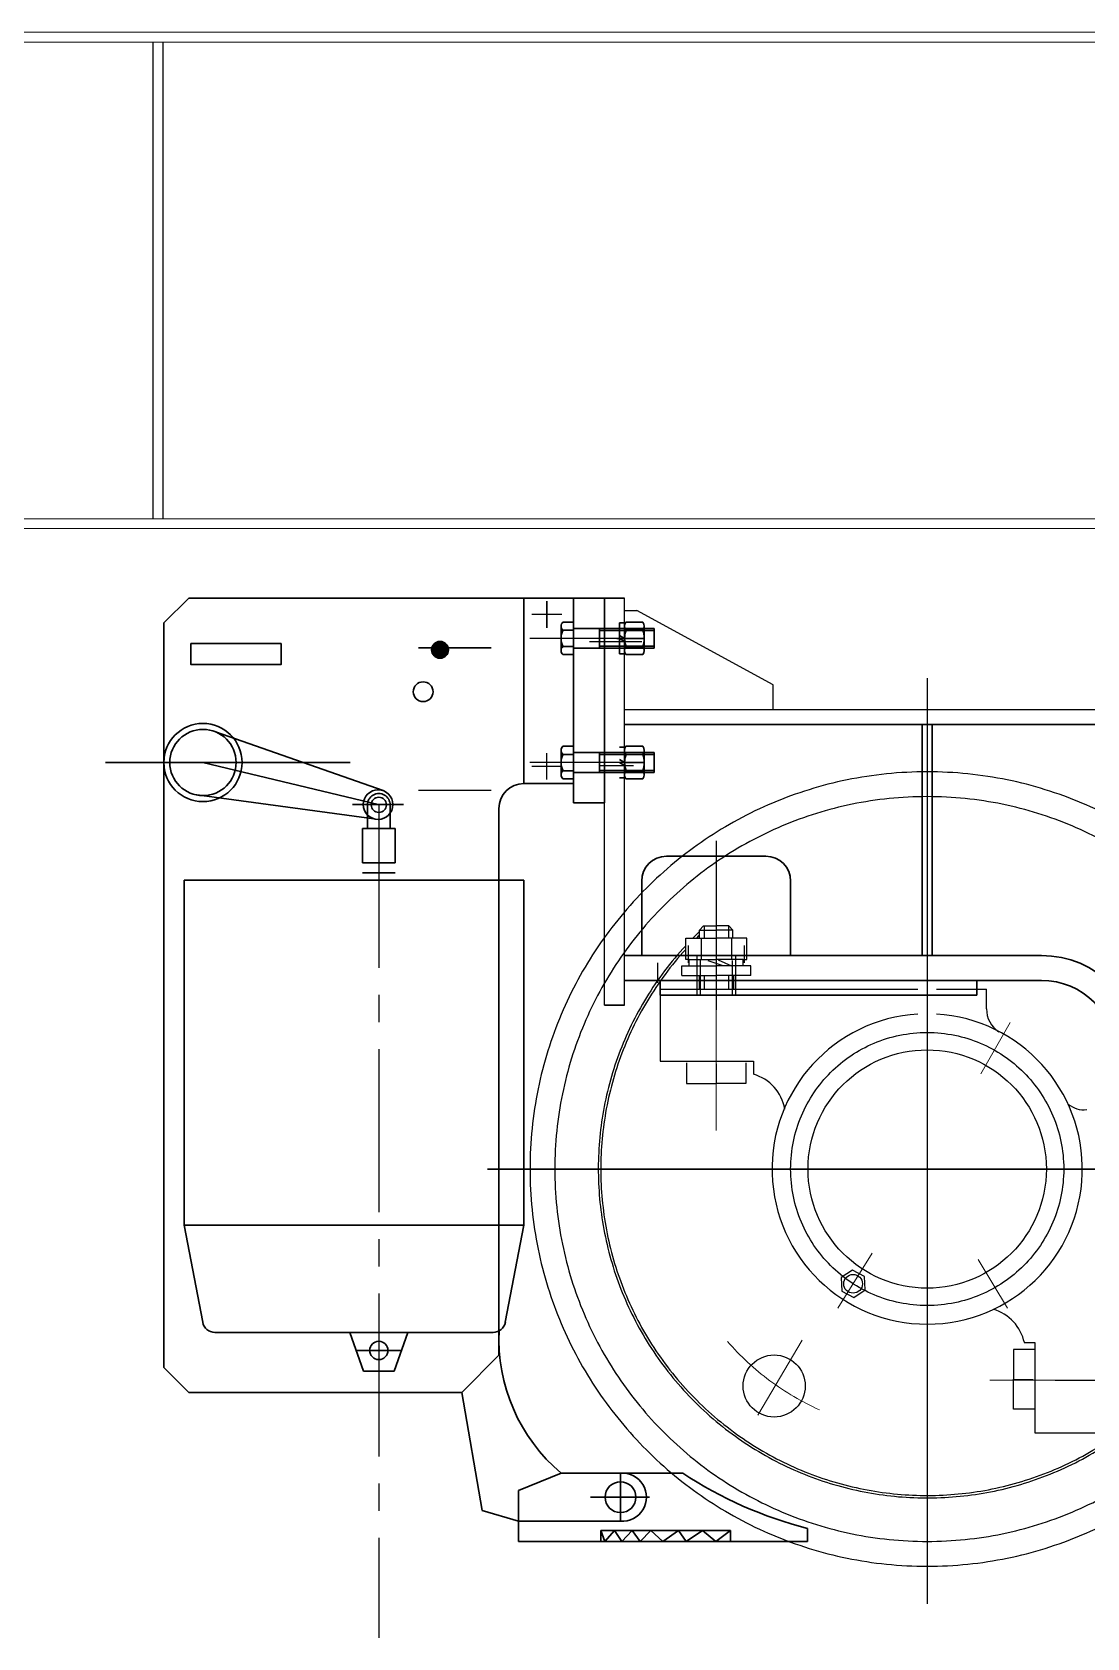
# Model space of a CAD drawing. Extents: x 1767995 to 4174245, y 542814 to 862564.
# Drawn here: x 2605215 to 2606065, y 821453 to 822747 of the extents above; entities that cross this region are included whole.
import ezdxf

# ---------------------------------------------------------------- set-up
doc = ezdxf.new("R2010")
doc.units = 0
doc.header["$LTSCALE"] = 3500
for name, pattern in [('CENTER', [2, 1.25, -0.25, 0.25, -0.25]), ('CENTER2', [1.125, 0.75, -0.125, 0.125, -0.125]), ('DASHDOT', [25.4, 12.7, -6.35, 0, -6.35]), ('DASHED', [0.75, 0.5, -0.25]), ('PHANTOM', [2.5, 1.25, -0.25, 0.25, -0.25, 0.25, -0.25])]:
    doc.linetypes.add(name, pattern=pattern)
for name, color, linetype, lineweight in [('1轮廓实线层', 7, 'Continuous', 30), ('5文本', 7, 'Continuous', 15), ('CENTER', 1, 'DASHDOT', 15)]:
    doc.layers.add(name, color=color, linetype=linetype, lineweight=lineweight)
for name, color, linetype in [('2中心线', 1, 'DASHED'), ('2点划线', 2, 'CENTER2'), ('3中心线层', 1, 'CENTER'), ('4虚线层', 6, 'DASHED'), ('9双点划线层', 6, 'PHANTOM'), ('dim', 7, 'Continuous'), ('MAINLIN', 7, 'Continuous'), ('PBZ', 7, 'Continuous'), ('PHANTOM', 1, 'PHANTOM')]:
    doc.layers.add(name, color=color, linetype=linetype)

# ---------------------------------------------------------------- blocks, each defined once
blk = doc.blocks.new('AAA')
for p, q in [((4100.8, -24779.8), (12170.8, -24779.8)), ((12820.8, -24787.8), (3450.8, -24787.8)), ((3450.8, -25171.8), (12820.8, -25171.8)), ((12170.7, -25179.8), (4100.9, -25179.8))]:
    blk.add_line(p, q)
at = {"layer": '4虚线层'}
for p, q in [((11361.8, -24787.8), (11361.8, -25171.8)), ((11369.8, -24787.8), (11369.8, -25171.8))]:
    blk.add_line(p, q, dxfattribs=at)
blk = doc.blocks.new('45TG54T')
for p, q in [((7658, 8504.1), (5954, 8504.1)), ((6310, 8504.1), (6310, 8318.1)), ((6318, 8504.1), (6318, 8318.1)), ((7410, 8504.1), (7410, 8318.1)), ((7418, 8504.1), (7418, 8318.1)), ((6104, 8398.1), (6184, 8398.1)), ((7624, 8398.1), (7544, 8398.1)), ((6084, 8378.1), (6084, 8318.1)), ((6204, 8378.1), (6204, 8318.1)), ((7524, 8378.1), (7524, 8318.1)), ((7644, 8378.1), (7644, 8318.1)), ((5977, 8318.1), (6406, 8318.1)), ((7658, 8318.1), (7322, 8318.1)), ((5977, 8298.1), (6406, 8298.1)), ((6354, 8298.1), (6354, 8286.1)), ((7658, 8298.1), (7322, 8298.1)), ((7374, 8298.1), (7374, 8286.1)), ((6099, 8286.1), (6354, 8286.1)), ((7629, 8286.1), (7374, 8286.1)), ((5969, 8278.1), (5977, 8278.1)), ((7674, 8278.1), (7658, 8278.1)), ((6466, 7896.1), (6466, 8238.1)), ((6486, 7896.1), (6486, 8238.1)), ((7242, 7896.1), (7242, 8238.1)), ((7262, 7896.1), (7262, 8238.1)), ((6454, 7931.1), (6454, 8186.1)), ((6454, 8186.1), (6466, 8186.1)), ((7274, 8186.1), (7262, 8186.1)), ((7274, 7931.1), (7274, 8186.1)), ((7044, 8049.1), (7044, 8041.1)), ((6546, 8036.1), (6486, 8036.1)), ((7182, 8036.1), (7242, 8036.1)), ((6566, 8016.1), (6566, 7916.1)), ((7162, 8016.1), (7162, 7916.1)), ((6454, 7931.1), (6466, 7931.1)), ((7274, 7931.1), (7262, 7931.1)), ((6486, 7896.1), (6466, 7896.1)), ((7242, 7896.1), (7262, 7896.1))]:
    blk.add_line(p, q)
for centre, radius, start, end in [((6104, 8378.1), 20, 90, 180), ((6184, 8378.1), 20, 0, 90), ((7544, 8378.1), 20, 90, 180), ((7624, 8378.1), 20, 0, 90), ((6406, 8238.1), 80, 0, 90), ((7322, 8238.1), 80, 90, 180), ((6406, 8238.1), 60, 0, 90), ((7322, 8238.1), 60, 90, 180), ((6546, 8016.1), 20, 0, 90), ((7182, 8016.1), 20, 90, 180)]:
    blk.add_arc(centre, radius, start, end)
at = {"layer": '1轮廓实线层'}
for p, q in [((7658, 8606.1), (7674, 8606.1)), ((5954, 8504.1), (5954, 8516.1)), ((6099, 8298.1), (6099, 8286.1)), ((6354, 8298.1), (6354, 8286.1)), ((7374, 8298.1), (7374, 8286.1)), ((7629, 8298.1), (7629, 8286.1)), ((6486, 7916.1), (7242, 7916.1))]:
    blk.add_line(p, q, dxfattribs=at)
for radius in [90, 40]:
    blk.add_circle((6864, 8384.1), radius, dxfattribs=at)
at = {"layer": '2中心线', "linetype": 'DASHED', "ltscale": 0.5}
for p, q in [((6144, 8409.9), (6144, 8274.3)), ((7584, 8410.4), (7584, 8274.3)), ((6417.1, 7976.1), (6503.9, 7976.1)), ((7310.8, 7976.1), (7224, 7976.1))]:
    blk.add_line(p, q, dxfattribs=at)
at = {"layer": '3中心线层'}
for p, q in [((6864, 7877.5), (6864, 8595.5)), ((7686.1, 8571.1), (7643.9, 8571.1)), ((6314, 8544.1), (6314, 7795.8)), ((7414, 8541.6), (7414, 7795.8)), ((7678.4, 8471.1), (7650.6, 8471.1)), ((5959.7, 8146.1), (7768.2, 8146.1))]:
    blk.add_line(p, q, dxfattribs=at)
at = {"layer": '3中心线层', "color": 0, "linetype": 'ByBlock'}
for p, q in [((7538, 8536.1), (7648, 8596.1)), ((7658, 8596.1), (7648, 8596.1)), ((7538, 8516.1), (7538, 8536.1))]:
    blk.add_line(p, q, dxfattribs=at)
at = {"layer": '3中心线层', "ltscale": 0.5}
blk.add_line((6755.9, 8384.1), (6972, 8384.1), dxfattribs=at)
at = {"layer": '4虚线层', "ltscale": 0.5}
for p, q in [((6684, 8504.1), (6684, 7941.1)), ((6692, 8504.1), (6692, 7941.1)), ((7036, 8504.1), (7036, 7941.1)), ((7044, 8504.1), (7044, 7941.1)), ((7568.5, 8318.1), (7568.5, 8286.1)), ((7599.5, 8318.1), (7599.5, 8286.1)), ((6692, 8150.1), (7036, 8150.1)), ((6692, 8142.1), (7036, 8142.1)), ((6454, 7989.1), (6486, 7989.1)), ((7274, 7989.1), (7242, 7989.1)), ((6454, 7963.1), (6486, 7963.1)), ((7274, 7963.1), (7242, 7963.1)), ((6486, 7941.1), (7242, 7941.1)), ((6486, 7931.1), (7242, 7931.1))]:
    blk.add_line(p, q, dxfattribs=at)
at = {"layer": '4虚线层'}
for p, q in [((6128.5, 8318.1), (6128.5, 8286.1)), ((6159.5, 8318.1), (6159.5, 8286.1))]:
    blk.add_line(p, q, dxfattribs=at)
at = {"layer": '9双点划线层'}
for centre, radius in [((6314, 8146.1), 320), ((7414, 8146.1), 320), ((6314, 8146.1), 300), ((7414, 8146.1), 300)]:
    blk.add_circle(centre, radius, dxfattribs=at)
at = {"layer": 'PBZ', "linetype": 'Continuous'}
for p, q in [((7658, 8278.1), (7658, 8606.1)), ((7674, 8278.1), (7674, 8606.1)), ((5954, 8516.1), (7658, 8516.1)), ((5969, 8278.1), (5969, 8504.1)), ((5977, 8278.1), (5977, 8504.1)), ((6684, 8150.1), (6486, 8150.1)), ((6684, 8142.1), (6486, 8142.1)), ((7044, 8150.1), (7242, 8150.1)), ((7044, 8142.1), (7242, 8142.1))]:
    blk.add_line(p, q, dxfattribs=at)
blk = doc.blocks.new('54统一5他')
h = blk.add_hatch(color=256)
edge = h.paths.add_edge_path()
edge.add_ellipse((-1357.8, 4717.4), major_axis=(4.82, 4.82), ratio=1, start_angle=135, end_angle=315, ccw=False)
edge.add_ellipse((-1357.8, 4717.4), major_axis=(4.82, 4.82), ratio=1, start_angle=-45, end_angle=135, ccw=False)
for p, q in [((-1560.3, 4759.1), (-1580.3, 4739.1)), ((-1225.3, 4759.1), (-1560.3, 4759.1)), ((-1290.3, 4759.1), (-1290.3, 4609.6)), ((-1250.3, 4759.1), (-1250.3, 4594.1)), ((-1225.3, 4594.1), (-1225.3, 4759.1)), ((-1580.3, 4739.1), (-1580.3, 4139.1)), ((-1260.3, 4726.6), (-1260.3, 4736.4)), ((-1250.3, 4739.7), (-1258.8, 4739.7)), ((-1250.3, 4739.7), (-1250.3, 4713.5)), ((-1213.3, 4739), (-1213.3, 4726.6)), ((-1209.2, 4739), (-1213.3, 4739)), ((-1209.2, 4726.6), (-1209.2, 4739)), ((-1209.2, 4736.4), (-1209.2, 4716.8)), ((-1194.4, 4739.7), (-1208, 4739.7)), ((-1193.3, 4716.8), (-1193.3, 4736.4)), ((-1260.3, 4716.8), (-1260.3, 4726.6)), ((-1250.3, 4733.1), (-1258.8, 4733.1)), ((-1250.3, 4734.6), (-1185.3, 4734.6)), ((-1229.3, 4734.6), (-1229.3, 4718.6)), ((-1229.3, 4733), (-1185.3, 4733)), ((-1207.1, 4726.6), (-1215.3, 4726.6)), ((-1209.2, 4726.6), (-1213.3, 4728.9)), ((-1213.3, 4726.6), (-1209.2, 4724.2)), ((-1213.3, 4714.2), (-1213.3, 4726.6)), ((-1209.2, 4726.6), (-1209.2, 4714.2)), ((-1193.3, 4726.6), (-1209.2, 4726.6)), ((-1194.4, 4733.1), (-1208, 4733.1)), ((-1185.3, 4734.6), (-1185.3, 4718.6)), ((-1316.7, 4719.1), (-1375.1, 4719.1)), ((-1250.3, 4720), (-1258.8, 4720)), ((-1250.3, 4713.5), (-1258.8, 4713.5)), ((-1250.3, 4718.6), (-1185.3, 4718.6)), ((-1229.3, 4720.2), (-1185.3, 4720.2)), ((-1209.2, 4714.2), (-1213.3, 4714.2)), ((-1194.4, 4720), (-1208, 4720)), ((-1208, 4713.5), (-1194.4, 4713.5)), ((-1403.6, 4604), (-1538.7, 4651.4)), ((-1260.3, 4626.6), (-1260.3, 4636.4)), ((-1250.3, 4639.7), (-1258.8, 4639.7)), ((-1250.3, 4633.1), (-1258.8, 4633.1)), ((-1250.3, 4639.7), (-1250.3, 4613.5)), ((-1250.3, 4634.6), (-1185.3, 4634.6)), ((-1229.3, 4634.6), (-1229.3, 4618.6)), ((-1229.3, 4633), (-1185.3, 4633)), ((-1209.2, 4639), (-1213.3, 4639)), ((-1209.2, 4626.6), (-1209.2, 4639)), ((-1209.2, 4636.4), (-1209.2, 4616.8)), ((-1194.4, 4639.7), (-1208, 4639.7)), ((-1194.4, 4633.1), (-1208, 4633.1)), ((-1193.3, 4616.8), (-1193.3, 4636.4)), ((-1185.3, 4634.6), (-1185.3, 4618.6)), ((-1430.1, 4626.6), (-1627.4, 4626.6)), ((-1548.8, 4626.6), (-1407.7, 4592.7)), ((-1260.3, 4616.8), (-1260.3, 4626.6)), ((-1250.3, 4620), (-1258.8, 4620)), ((-1250.3, 4618.6), (-1185.3, 4618.6)), ((-1229.3, 4620.2), (-1185.3, 4620.2)), ((-1209.2, 4626.6), (-1213.3, 4628.9)), ((-1213.3, 4626.6), (-1209.2, 4624.2)), ((-1209.2, 4626.6), (-1209.2, 4614.2)), ((-1193.3, 4626.6), (-1209.2, 4626.6)), ((-1194.4, 4620), (-1208, 4620)), ((-1250.3, 4609.6), (-1290.3, 4609.6)), ((-1250.3, 4613.5), (-1258.8, 4613.5)), ((-1209.2, 4614.2), (-1213.3, 4614.2)), ((-1208, 4613.5), (-1194.4, 4613.5)), ((-1411.2, 4581.3), (-1555.7, 4600.7)), ((-1428.2, 4592.7), (-1387.2, 4592.7)), ((-1416.2, 4592.7), (-1416.2, 4573.5)), ((-1398, 4592.7), (-1398, 4573.5)), ((-1225.3, 4594.1), (-1250.3, 4594.1)), ((-1310.3, 4589.6), (-1310.3, 4149.1)), ((-1420.3, 4573.5), (-1393.9, 4573.5)), ((-1420.3, 4573.5), (-1420.3, 4545.8)), ((-1393.9, 4573.5), (-1393.9, 4545.8)), ((-1420.3, 4545.8), (-1393.9, 4545.8)), ((-1564, 4531.8), (-1290.3, 4531.8)), ((-1564, 4531.8), (-1564, 4253.9)), ((-1420.3, 4537.8), (-1393.9, 4537.8)), ((-1290.3, 4531.8), (-1290.3, 4253.9)), ((-1564, 4253.9), (-1290.3, 4253.9)), ((-1549, 4175.6), (-1564, 4253.9)), ((-1290.3, 4253.9), (-1305.2, 4175.6)), ((-1315, 4167.5), (-1539.2, 4167.5)), ((-1419.5, 4136.3), (-1430.4, 4167.5)), ((-1394.7, 4136.3), (-1383.8, 4167.5)), ((-1388.9, 4152.9), (-1425.3, 4152.9)), ((-1340.3, 4119.1), (-1310.3, 4149.1)), ((-1560.3, 4119.1), (-1580.3, 4139.1)), ((-1394.7, 4136.3), (-1419.5, 4136.3)), ((-1340.3, 4119.1), (-1560.3, 4119.1)), ((-1340.3, 4119.1), (-1323.8, 4024.1)), ((-1260.3, 4054.1), (-1294.7, 4040)), ((-1162.2, 4054.1), (-1260.3, 4054.1)), ((-1212.4, 4015.4), (-1212.4, 4054.1)), ((-1294.7, 4040), (-1294.7, 3999.1)), ((-1323.8, 4024.1), (-1294.7, 4015.4)), ((-1188.9, 4034.7), (-1236.5, 4034.7)), ((-1294.7, 4015.4), (-1212.4, 4015.4)), ((-1061.7, 3999.1), (-1294.7, 3999.1)), ((-1123.7, 4007.9), (-1228.2, 4007.9)), ((-1228.2, 4007.9), (-1228.2, 3999.1)), ((-1224.9, 3999.1), (-1228.2, 4007.9)), ((-1217.2, 4007.9), (-1224.9, 3999.1)), ((-1211.3, 3999.1), (-1217.2, 4007.9)), ((-1203, 4007.9), (-1211.3, 3999.1)), ((-1196.6, 3999.1), (-1203, 4007.9)), ((-1188, 4007.9), (-1196.6, 3999.1)), ((-1178.3, 3999.1), (-1188, 4007.9)), ((-1165.6, 4007.9), (-1178.3, 3999.1)), ((-1159.5, 3999.1), (-1165.6, 4007.9)), ((-1146.4, 4007.9), (-1159.5, 3999.1)), ((-1135.5, 3999.1), (-1146.4, 4007.9)), ((-1123.7, 4007.9), (-1135.5, 3999.1)), ((-1123.7, 3999.1), (-1123.7, 4007.9)), ((-1061.7, 3999.1), (-1061.7, 4009.5))]:
    blk.add_line(p, q)
blk.add_lwpolyline([(-1485.8, 4722.4), (-1558.5, 4722.4), (-1558.5, 4705.5), (-1485.8, 4705.5)], close=True)
for centre, radius in [((-1357.8, 4717.4), 6.81), ((-1371.4, 4683.6), 7.97), ((-1548.8, 4626.6), 31.5), ((-1548.8, 4626.6), 26.7), ((-1407.7, 4592.7), 11.9), ((-1407.1, 4592.5), 6.1), ((-1407.1, 4152.9), 7.39), ((-1212.4, 4034.7), 12.4)]:
    blk.add_circle(centre, radius)
for centre, radius, start, end in [((-1255.9, 4736.4), 4.32, 130.7333, 229.2667), ((-1204.1, 4736.4), 5.08, 139.9424, 220.0576), ((-1198.3, 4736.4), 5.08, 319.9424, 40.0576), ((-1245.2, 4726.6), 15, 154.1739, 205.8261), ((-1190.6, 4726.6), 18.5, 159.3402, 200.6598), ((-1211.8, 4726.6), 18.5, 339.3402, 20.6598), ((-1255.9, 4716.8), 4.32, 130.7333, 229.2667), ((-1204.1, 4716.8), 5.08, 139.9424, 220.0576), ((-1198.3, 4716.8), 5.08, 319.9424, 40.0576), ((-1255.9, 4636.4), 4.32, 130.7333, 229.2667), ((-1245.2, 4626.6), 15, 154.1739, 205.8261), ((-1204.1, 4636.4), 5.08, 139.9424, 220.0576), ((-1190.6, 4626.6), 18.5, 159.3402, 200.6598), ((-1198.3, 4636.4), 5.08, 319.9424, 40.0576), ((-1211.8, 4626.6), 18.5, 339.3402, 20.6598), ((-1255.9, 4616.8), 4.32, 130.7333, 229.2667), ((-1204.1, 4616.8), 5.08, 139.9424, 220.0576), ((-1198.3, 4616.8), 5.08, 319.9424, 40.0576), ((-1290.3, 4589.6), 20, 90, 180), ((-1407.1, 4592.5), 9.1, 358.77, 181.23), ((-1539.2, 4177.5), 10, 190.7848, 270), ((-1315, 4177.5), 10, 270, 349.2152), ((-1168.9, 4162.2), 141.5, 177.205, 229.7921), ((-1210.9, 4034.7), 19.4, 265.7125, 94.2875), ((-977.8, 4334.3), 335.5, 236.6539, 255.526)]:
    blk.add_arc(centre, radius, start, end)
at = {"layer": '1轮廓实线层', "color": 1}
blk.add_line((-1271.7, 4756.6), (-1271.7, 4735.2), dxfattribs=at)
at = {"layer": '2点划线', "color": 1, "ltscale": 0.05}
for p, q in [((-1259.6, 4745.9), (-1283.7, 4745.9)), ((-1198.7, 4726.6), (-1285.5, 4726.6)), ((-1271.7, 4612.9), (-1271.7, 4634.2)), ((-1198.7, 4626.6), (-1285.5, 4626.6)), ((-1259.6, 4623.5), (-1283.7, 4623.5)), ((-1407.1, 4592.5), (-1407.1, 3921.4))]:
    blk.add_line(p, q, dxfattribs=at)
at = {"layer": '3中心线层'}
blk.add_line((-1316.7, 4604.1), (-1375.1, 4604.1), dxfattribs=at)
blk = doc.blocks.new('sdfsd4323423')
at = {"layer": '2中心线', "linetype": 'DASHED', "ltscale": 0.5}
for p, q in [((4543177.8, 204613.4), (4543177.8, 204477.8)), ((4543451, 204179.6), (4543537.8, 204179.6))]:
    blk.add_line(p, q, dxfattribs=at)
at = {"layer": '3中心线层', "ltscale": 0.2}
blk.add_line((4543347.8, 204707.6), (4543347.8, 203999.2), dxfattribs=at)
at = {"layer": '3中心线层'}
blk.add_line((4542993.6, 204349.6), (4544802, 204349.6), dxfattribs=at)
at = {"layer": '4虚线层', "ltscale": 0.1}
for p, q in [((4543155.3, 204529.6), (4543155.3, 204515.6)), ((4543130.8, 204499.6), (4543130.8, 204515.6))]:
    blk.add_line(p, q, dxfattribs=at)
at = {"layer": '4虚线层', "ltscale": 0.01}
blk.add_line((4543200.3, 204529.6), (4543200.3, 204515.6), dxfattribs=at)
at = {"layer": '4虚线层'}
for p, q in [((4543162.3, 204521.6), (4543162.3, 204489.6)), ((4543164.8, 204517.6), (4543164.8, 204489.6)), ((4543190.8, 204517.6), (4543190.8, 204489.6)), ((4543193.3, 204521.6), (4543193.3, 204489.6))]:
    blk.add_line(p, q, dxfattribs=at)
at = {"layer": '4虚线层', "ltscale": 0.5}
for radius, start, end in [(265, 137.2396, 312.9427), (263, 137.7129, 312.4724)]:
    blk.add_arc((4543347.8, 204349.6), radius, start, end, dxfattribs=at)
at = {"layer": 'CENTER'}
for p, q in [((4543177.8, 204380.7), (4543177.8, 204554.6)), ((4543391, 204426.4), (4543414.6, 204467.7)), ((4543303.5, 204281.7), (4543275.9, 204237.6)), ((4543388.8, 204276.7), (4543412.4, 204237.5)), ((4543211.3, 204151.3), (4543247.2, 204211.6)), ((4543398.3, 204179.6), (4543582.1, 204179.6))]:
    blk.add_line(p, q, dxfattribs=at)
blk.add_arc((4543347.8, 204349.6), 212.5, 220.811, 245.9322, dxfattribs=at)
at = {"layer": 'dim'}
for p, q in [((4543168, 204545.2), (4543168, 204535.9)), ((4543187.7, 204545.2), (4543187.7, 204535.9)), ((4543168, 204505.4), (4543168, 204495.1)), ((4543187.7, 204505.4), (4543187.7, 204495.1))]:
    blk.add_line(p, q, dxfattribs=at)
at = {"layer": 'MAINLIN'}
for p, q in [((4543153.3, 204518.4), (4543153.3, 204535.5)), ((4543153.3, 204535.5), (4543177.9, 204535.5)), ((4543164.4, 204542), (4543167.6, 204545.6)), ((4543164.4, 204535.5), (4543164.4, 204542)), ((4543164.4, 204542), (4543178.3, 204542)), ((4543165.6, 204535.1), (4543165.6, 204518.8)), ((4543167.6, 204545.6), (4543177.9, 204545.6)), ((4543191.3, 204542), (4543177.4, 204542)), ((4543188.1, 204545.6), (4543177.8, 204545.6)), ((4543202.4, 204535.5), (4543177.8, 204535.5)), ((4543191.3, 204542), (4543188.1, 204545.6)), ((4543190.1, 204535.1), (4543190.1, 204518.8)), ((4543191.3, 204535.5), (4543191.3, 204542)), ((4543202.4, 204518.4), (4543202.4, 204535.5)), ((4543150.1, 204505.6), (4543150.1, 204513.2)), ((4543150.1, 204513.2), (4543177.4, 204513.2)), ((4543156.1, 204518.4), (4543153.3, 204518.4)), ((4543156.1, 204513.2), (4543156.1, 204518.4)), ((4543156.1, 204518.4), (4543178.1, 204518.4)), ((4543171.1, 204517.7), (4543182.3, 204513.8)), ((4543199.5, 204518.4), (4543177.6, 204518.4)), ((4543205.6, 204513.2), (4543178.3, 204513.2)), ((4543179.5, 204518), (4543190.2, 204513.4)), ((4543199.5, 204518.4), (4543202.4, 204518.4)), ((4543199.5, 204513.2), (4543199.5, 204518.4)), ((4543205.6, 204505.6), (4543205.6, 204513.2)), ((4543150.1, 204505.6), (4543177.4, 204505.6)), ((4543164, 204505), (4543164, 204494.7)), ((4543205.6, 204505.6), (4543178.3, 204505.6)), ((4543191.7, 204505), (4543191.7, 204494.7)), ((4543132.8, 204494.6), (4543340.3, 204494.6)), ((4543132.8, 204494.6), (4543132.8, 204436.6)), ((4543355.3, 204494.6), (4543395.6, 204494.6)), ((4543395.6, 204478.7), (4543395.6, 204494.6)), ((4543132.8, 204436.6), (4543207.8, 204436.6)), ((4543153.9, 204435.1), (4543153.9, 204418.4)), ((4543178.1, 204418.4), (4543178.1, 204434.4)), ((4543201.8, 204435.1), (4543201.8, 204418.4)), ((4543207.8, 204436.6), (4543207.8, 204425.9)), ((4543153.9, 204418.4), (4543178.1, 204418.4)), ((4543201.8, 204418.4), (4543177.6, 204418.4)), ((4543417.3, 204204.1), (4543417.3, 204179.9)), ((4543434, 204204.1), (4543417.3, 204204.1)), ((4543434.8, 204209.6), (4543426, 204209.6)), ((4543434.8, 204136.9), (4543434.8, 204209.6)), ((4543417.3, 204156.2), (4543417.3, 204180.4)), ((4543417.3, 204179.9), (4543433.3, 204179.9)), ((4543434, 204156.2), (4543417.3, 204156.2)), ((4543492.8, 204136.9), (4543434.8, 204136.9))]:
    blk.add_line(p, q, dxfattribs=at)
blk.add_lwpolyline([(4543278.4, 204262.1), (4543278.9, 204251.2), (4543288.7, 204246.2), (4543297.9, 204252.2), (4543297.3, 204263.1), (4543287.5, 204268.1)], close=True, dxfattribs=at)
for centre, radius in [((4543347.8, 204349.6), 96), ((4543288.1, 204257.1), 7.54), ((4543224.5, 204174.8), 25)]:
    blk.add_circle(centre, radius, dxfattribs=at)
for centre, radius, start, end in [((4543347.8, 204349.6), 265, 133.8063, 135.4326), ((4543347.8, 204349.6), 263, 134.2257, 135.0018), ((4543347.8, 204349.6), 125, 93.4398, 86.5602), ((4543417.3, 204478.4), 21.7, 179.3234, 236.8532), ((4543198.4, 204392.1), 35.1, 9.5161, 74.527), ((4543474, 204416.8), 19.5, 229.9107, 276.843), ((4543390.7, 204201.8), 36.3, 12.6069, 73.2857)]:
    blk.add_arc(centre, radius, start, end, dxfattribs=at)
at = {"layer": 'PBZ', "linetype": 'Continuous'}
for p, q in [((4543343.8, 204707.6), (4543343.8, 204521.6)), ((4543351.8, 204707.6), (4543351.8, 204521.6)), ((4543387.8, 204501.6), (4543387.8, 204489.6)), ((4543387.8, 204501.6), (4543387.8, 204489.6)), ((4543132.8, 204489.6), (4543387.8, 204489.6))]:
    blk.add_line(p, q, dxfattribs=at)
at = {"layer": 'PHANTOM'}
blk.add_circle((4543347.8, 204349.6), 110, dxfattribs=at)
blk.add_blockref('AAA', (4531362.1, 230045.3))
at = {"layer": '1轮廓实线层'}
blk.add_blockref('54统一5他', (4544313.1, 200050.5), dxfattribs=at)
at = {"layer": '1轮廓实线层', "xscale": -1}
blk.add_blockref('45TG54T', (4550761.8, 196203.5), dxfattribs=at)

msp = doc.modelspace()

# ---------------------------------------------------------------- block references
at = {"layer": '5文本'}
msp.add_blockref('sdfsd4323423', (-1937411.2, 617481.6), dxfattribs=at)

doc.saveas('drawing.dxf')
